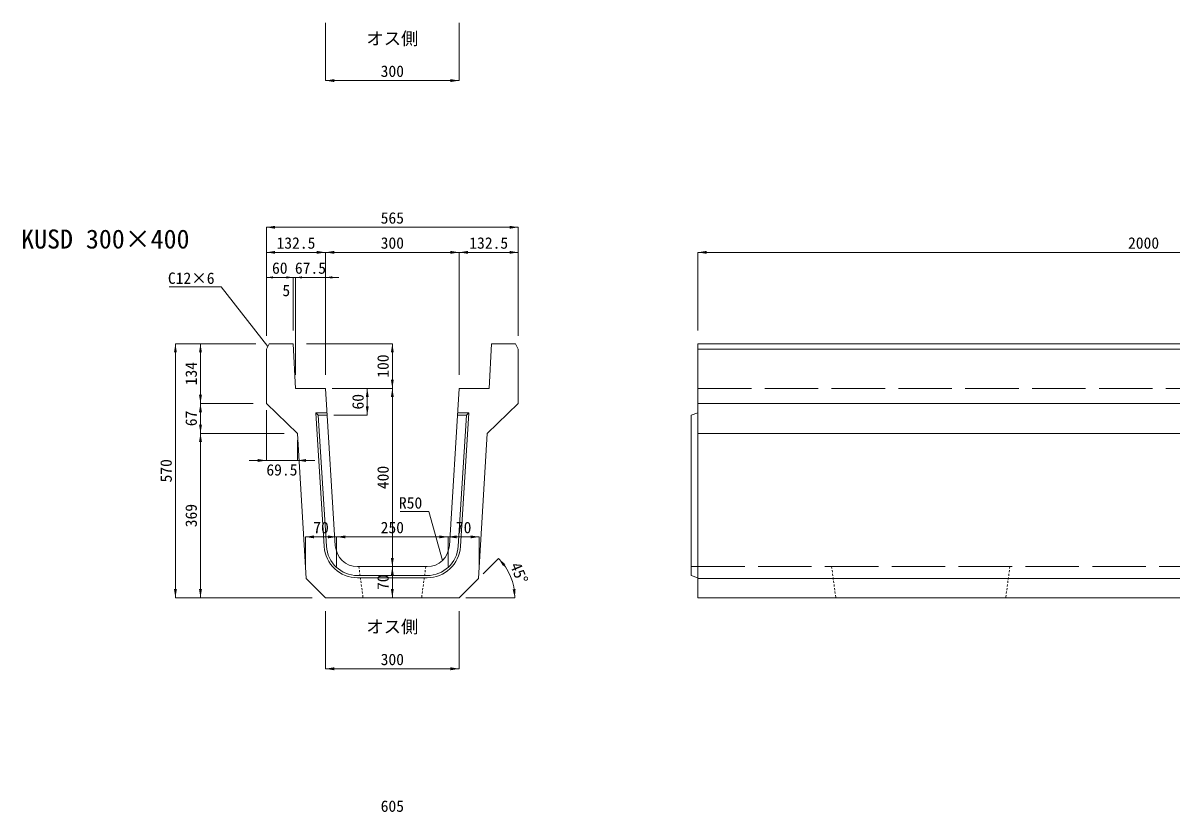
# Model space of a CAD drawing. Units: millimetres at full size, sheet at 1:20; some dimension numbers follow another scale. Extents: x 427 to 11009, y -9956 to -359.
# Drawn here: x 482 to 3059, y -4945 to -3174 of the extents above; entities that cross this region are included whole.
import ezdxf
from ezdxf.enums import TextEntityAlignment as Align

# ---------------------------------------------------------------- set-up
doc = ezdxf.new("R2010")
doc.units = ezdxf.units.MM
doc.header["$LTSCALE"] = 20
doc.linetypes.add('DASHED', pattern=[7.5, 6, -1.5])
doc.linetypes.add('USER1', pattern=[0.405, 0.225, -0.18])
doc.layers.add('0_2', color=7, linetype='Continuous')
doc.layers.add('寸法線', color=7, linetype='Continuous', lineweight=9)
doc.layers.add('本体', color=2, linetype='Continuous', lineweight=13)
doc.styles.add('ＭＳ ゴシック', font='')
doc.styles.get('ＭＳ ゴシック').set_extended_font_data('MS Gothic')

# ---------------------------------------------------------------- blocks, each defined once
blk = doc.blocks.new('filled_arrow')
at = {"color": 0, "linetype": 'Continuous', "lineweight": -2}
blk.add_solid([(7.5, 1.25), (0, 0), (7.5, -1.25)], dxfattribs=at)

msp = doc.modelspace()

# ---------------------------------------------------------------- linework, layer by layer
at = {"layer": '寸法線'}
for p, q in [((1161.24, -3173.86), (1161.24, -3303.12)), ((1461.24, -3173.86), (1461.24, -3303.12)), ((1161.24, -3303.12), (1461.24, -3303.12)), ((1028.74, -3632.38), (1593.74, -3632.38)), ((1028.74, -3875.86), (1028.74, -3632.38)), ((1593.74, -3875.86), (1593.74, -3632.38)), ((1028.74, -3688.63), (1161.24, -3688.63)), ((1028.74, -3875.86), (1028.74, -3688.63)), ((1161.24, -3963.86), (1161.24, -3688.63)), ((1161.24, -3688.63), (1461.24, -3688.63)), ((1161.24, -3963.86), (1161.24, -3688.63)), ((1461.24, -3963.86), (1461.24, -3688.63)), ((1461.24, -3688.63), (1593.74, -3688.63)), ((1461.24, -3963.86), (1461.24, -3688.63)), ((1593.74, -3875.86), (1593.74, -3688.63)), ((1996.99, -3688.63), (3996.99, -3688.63)), ((1996.99, -3863.86), (1996.99, -3688.63)), ((1028.74, -3744.88), (1088.74, -3744.88)), ((1028.74, -3875.86), (1028.74, -3744.88)), ((1058.74, -3744.88), (1123.74, -3744.88)), ((1078.74, -3744.88), (1191.24, -3744.88)), ((1088.74, -3863.86), (1088.74, -3744.88)), ((1088.74, -3863.86), (1088.74, -3744.88)), ((1093.74, -3963.86), (1093.74, -3744.88)), ((1093.74, -3963.86), (1093.74, -3744.88)), ((1161.24, -3963.86), (1161.24, -3744.88)), ((824.51, -3893.86), (824.51, -4463.86)), ((1004.74, -3893.86), (824.51, -3893.86)), ((880.76, -3893.86), (880.76, -4027.86)), ((1004.74, -3893.86), (880.76, -3893.86)), ((1118.74, -3893.86), (1311.24, -3893.86)), ((1311.24, -3893.86), (1311.24, -3993.86)), ((1176.24, -3993.86), (1254.99, -3993.86)), ((1191.24, -3993.86), (1311.24, -3993.86)), ((1191.24, -3993.86), (1311.24, -3993.86)), ((1254.99, -3993.86), (1254.99, -4053.86)), ((1311.24, -3993.86), (1311.24, -4393.86)), ((998.74, -4027.86), (880.76, -4027.86)), ((880.76, -4027.86), (880.76, -4094.86)), ((998.74, -4027.86), (880.76, -4027.86)), ((1028.74, -4042.86), (1028.74, -4155.69)), ((1179.99, -4053.86), (1254.99, -4053.86)), ((1068.24, -4094.86), (880.76, -4094.86)), ((880.76, -4094.86), (880.76, -4463.86)), ((1068.24, -4094.86), (880.76, -4094.86)), ((1098.24, -4109.86), (1098.24, -4155.69)), ((989.74, -4155.69), (1137.24, -4155.69)), ((1116.24, -4327.14), (1186.24, -4327.14)), ((1116.24, -4393.86), (1116.24, -4327.14)), ((1186.24, -4393.86), (1186.24, -4327.14)), ((1186.24, -4327.14), (1436.24, -4327.14)), ((1186.24, -4393.86), (1186.24, -4327.14)), ((1436.24, -4393.86), (1436.24, -4327.14)), ((1436.24, -4327.14), (1506.24, -4327.14)), ((1436.24, -4393.86), (1436.24, -4327.14)), ((1506.24, -4393.86), (1506.24, -4327.14)), ((1515.25, -4409.86), (1549.49, -4375.61)), ((1263.21, -4393.86), (1311.24, -4393.86)), ((1263.21, -4393.86), (1311.24, -4393.86)), ((1311.24, -4393.86), (1311.24, -4463.86)), ((1131.24, -4463.86), (824.51, -4463.86)), ((1131.24, -4463.86), (880.76, -4463.86)), ((1191.24, -4463.86), (1311.24, -4463.86)), ((1476.24, -4463.86), (1586.04, -4463.86)), ((1161.24, -4493.86), (1161.24, -4623.12)), ((1461.24, -4493.86), (1461.24, -4623.12)), ((1161.24, -4623.12), (1461.24, -4623.12))]:
    msp.add_line(p, q, dxfattribs=at)
for points in [[(1031.74, -3899.86), (927.3, -3766.18), (810.33, -3766.18)], [(1423.5, -4380.3), (1393.36, -4270.43), (1328.75, -4270.43)]]:
    msp.add_lwpolyline(points, dxfattribs=at)
msp.add_arc((1461.24, -4463.86), 124.8, 0, 45, dxfattribs=at)
at = {"layer": '本体'}
for p, q in [((1028.74, -3905.86), (1034.74, -3893.86)), ((1028.74, -3905.86), (1028.74, -4027.86)), ((1034.74, -3893.86), (1088.74, -3893.86)), ((1088.74, -3893.86), (1093.74, -3993.86)), ((1533.74, -3893.86), (1528.74, -3993.86)), ((1533.74, -3893.86), (1587.74, -3893.86)), ((1593.74, -3905.86), (1587.74, -3893.86)), ((1593.74, -3905.86), (1593.74, -4027.86)), ((1996.99, -3893.86), (1996.99, -4463.86)), ((1996.99, -3893.86), (3996.99, -3893.86)), ((1093.74, -3993.86), (1161.24, -3993.86)), ((1161.24, -3993.86), (1183.31, -4346.98)), ((1461.24, -3993.86), (1439.17, -4346.98)), ((1461.24, -3993.86), (1528.74, -3993.86)), ((1028.74, -4027.86), (1098.24, -4094.86)), ((1593.74, -4027.86), (1524.24, -4094.86)), ((1098.24, -4094.86), (1117.84, -4420.46)), ((1524.24, -4094.86), (1504.64, -4420.46)), ((1233.21, -4393.86), (1389.27, -4393.86)), ((1161.24, -4463.86), (1117.84, -4420.46)), ((1461.24, -4463.86), (1504.64, -4420.46)), ((1161.24, -4463.86), (1461.24, -4463.86)), ((1996.99, -4463.86), (3996.99, -4463.86))]:
    msp.add_line(p, q, dxfattribs=at)
at = {"layer": '本体', "lineweight": 9}
for p, q in [((1996.99, -3905.86), (3996.99, -3905.86)), ((1996.99, -4027.86), (3996.99, -4027.86)), ((1996.99, -4048.86), (1981.99, -4053.86)), ((1981.99, -4053.86), (1981.99, -4413.86)), ((1996.99, -4094.86), (3996.99, -4094.86)), ((1981.99, -4413.86), (1996.99, -4418.86)), ((1996.99, -4420.46), (3996.99, -4420.46))]:
    msp.add_line(p, q, dxfattribs=at)
at = {"layer": '本体', "linetype": 'DASHED', "lineweight": 9}
for p, q in [((1996.99, -3993.86), (3996.99, -3993.86)), ((1981.99, -4393.86), (3966.99, -4393.86))]:
    msp.add_line(p, q, dxfattribs=at)
at = {"layer": '本体', "color": 4, "lineweight": 5}
for p, q in [((1139.63, -4048.86), (1158.36, -4348.54)), ((1164.68, -4048.86), (1139.63, -4048.86)), ((1144.95, -4053.86), (1139.63, -4048.86)), ((1144.95, -4053.86), (1163.35, -4348.23)), ((1164.99, -4053.86), (1144.95, -4053.86)), ((1457.49, -4053.86), (1477.53, -4053.86)), ((1457.8, -4048.86), (1482.85, -4048.86)), ((1477.53, -4053.86), (1459.13, -4348.23)), ((1482.85, -4048.86), (1464.12, -4348.54)), ((1477.53, -4053.86), (1482.85, -4048.86)), ((1233.21, -4413.86), (1389.27, -4413.86)), ((1233.21, -4418.86), (1389.27, -4418.86))]:
    msp.add_line(p, q, dxfattribs=at)
at = {"layer": '本体', "linetype": 'USER1', "lineweight": 9}
for p, q in [((1236.24, -4393.86), (1245.57, -4463.86)), ((1386.24, -4393.86), (1376.91, -4463.86)), ((2296.99, -4393.86), (2306.33, -4463.86)), ((2696.99, -4393.86), (2687.66, -4463.86))]:
    msp.add_line(p, q, dxfattribs=at)
at = {"layer": '本体', "color": 4, "lineweight": 5}
for centre, radius, start, end in [((1233.21, -4343.86), 75, 183.57633, 270), ((1233.21, -4343.86), 70, 183.57633, 270), ((1389.27, -4343.86), 70, 270, 356.42367), ((1389.27, -4343.86), 75, 270, 356.42367)]:
    msp.add_arc(centre, radius, start, end, dxfattribs=at)
at = {"layer": '本体'}
for centre, start, end in [((1233.21, -4343.86), 183.57633, 270), ((1389.27, -4343.86), 270, 356.42367)]:
    msp.add_arc(centre, 50, start, end, dxfattribs=at)

# ---------------------------------------------------------------- block references
at = {"layer": '寸法線'}
for p, xscale, yscale in [((1161.24, -3303.12), 2.6, 2.6), ((1028.74, -3632.38), 2.6, 2.6), ((1028.74, -3688.63), 2.6, 2.6), ((1161.24, -3688.63), 2.6, 2.6), ((1461.24, -3688.63), 2.6, 2.6), ((1996.99, -3688.63), 2.6, 2.6), ((1028.74, -3744.88), 2, 2), ((1093.74, -3744.88), 2, 2), ((1161.24, -3744.88), 2, 2), ((1098.24, -4155.69), 2.6, 2.6), ((1116.24, -4327.14), 2.6, 2.6), ((1186.24, -4327.14), 2.6, 2.6), ((1436.24, -4327.14), 2.6, 2.6), ((1161.24, -4623.12), 2.6, 2.6)]:
    msp.add_blockref('filled_arrow', p, dxfattribs=dict(at, xscale=xscale, yscale=yscale))
for p, xscale, yscale, rotation in [((1461.24, -3303.12), 2.6, 2.6, 180), ((1593.74, -3632.38), 2.6, 2.6, 180), ((1161.24, -3688.63), 2.6, 2.6, 180), ((1461.24, -3688.63), 2.6, 2.6, 180), ((1593.74, -3688.63), 2.6, 2.6, 180), ((1088.74, -3744.88), 2, 2, 180), ((1088.74, -3744.88), 2, 2, 180), ((824.51, -3893.86), 2.6, 2.6, 270), ((880.76, -3893.86), 2.6, 2.6, 270), ((1031.74, -3899.86), 0.173, 0.173, 128), ((1311.24, -3893.86), 2.6, 2.6, 270), ((1311.24, -3993.86), 2.6, 2.6, 90), ((880.76, -4027.86), 2.6, 2.6, 90), ((1254.99, -3993.86), 2.6, 2.6, 270), ((1311.24, -3993.86), 2.6, 2.6, 270), ((880.76, -4027.86), 2.6, 2.6, 270), ((1254.99, -4053.86), 2.6, 2.6, 90), ((880.76, -4094.86), 2.6, 2.6, 90), ((880.76, -4094.86), 2.6, 2.6, 270), ((1028.74, -4155.69), 2.6, 2.6, 180), ((1186.24, -4327.14), 2.6, 2.6, 180), ((1436.24, -4327.14), 2.6, 2.6, 180), ((1506.24, -4327.14), 2.6, 2.6, 180), ((1311.24, -4393.86), 2.6, 2.6, 90), ((1423.5, -4380.3), 0.173, 0.173, 105.3), ((1549.49, -4375.61), 2.6, 2.6, 310.5), ((1311.24, -4393.86), 2.6, 2.6, 270), ((824.51, -4463.86), 2.6, 2.6, 90), ((880.76, -4463.86), 2.6, 2.6, 90), ((1311.24, -4463.86), 2.6, 2.6, 90), ((1586.04, -4463.86), 2.6, 2.6, 94.5), ((1461.24, -4623.12), 2.6, 2.6, 180)]:
    msp.add_blockref('filled_arrow', p, dxfattribs=dict(at, xscale=xscale, yscale=yscale, rotation=rotation))

# ---------------------------------------------------------------- texts
at = {"layer": '0_2', "style": 'ＭＳ ゴシック'}
for s, height, p in [('オス側', 28.48, (1311.24, -3208.65)), ('KUSD 300×400', 42.72, (667.22, -3658.72)), ('オス側', 28.48, (1311.24, -4528.65))]:
    msp.add_text(s, height=height, dxfattribs=at).set_placement(p, align=Align.MIDDLE_CENTER)
at = {"layer": '寸法線', "style": 'ＭＳ ゴシック'}
for s, p in [('300', (1311.24, -3282.12)), ('565', (1311.24, -3611.38)), ('132.5', (1094.99, -3667.63)), ('300', (1311.24, -3667.63)), ('132.5', (1527.49, -3667.63)), ('2000', (2996.99, -3667.63)), ('60', (1058.74, -3723.88)), ('67.5', (1127.49, -3723.88)), ('5', (1073.21, -3774.12)), ('69.5', (1063.49, -4176.69)), ('70', (1151.24, -4306.14)), ('250', (1311.24, -4306.14)), ('70', (1471.24, -4306.14)), ('300', (1311.24, -4602.12)), ('605', (1311.24, -4931.38))]:
    msp.add_text(s, height=25.63, dxfattribs=at).set_placement(p, align=Align.MIDDLE_CENTER)
for s, p in [('C12×6', (912.3, -3733.78)), ('R50', (1378.36, -4238.03))]:
    msp.add_text(s, height=25.63, dxfattribs=at).set_placement(p, align=Align.TOP_RIGHT)
for s, rotation, p in [('134', 90, (859.76, -3960.86)), ('100', 90, (1290.24, -3943.86)), ('60', 90, (1233.99, -4023.86)), ('67', 90, (859.76, -4061.36)), ('570', 90, (803.51, -4178.86)), ('400', 90, (1290.24, -4193.86)), ('369', 90, (859.76, -4279.36)), ('45°', 292.5, (1595.94, -4408.06)), ('70', 90, (1290.24, -4428.86))]:
    msp.add_text(s, height=25.63, rotation=rotation, dxfattribs=at).set_placement(p, align=Align.MIDDLE_CENTER)

doc.saveas('drawing.dxf')
